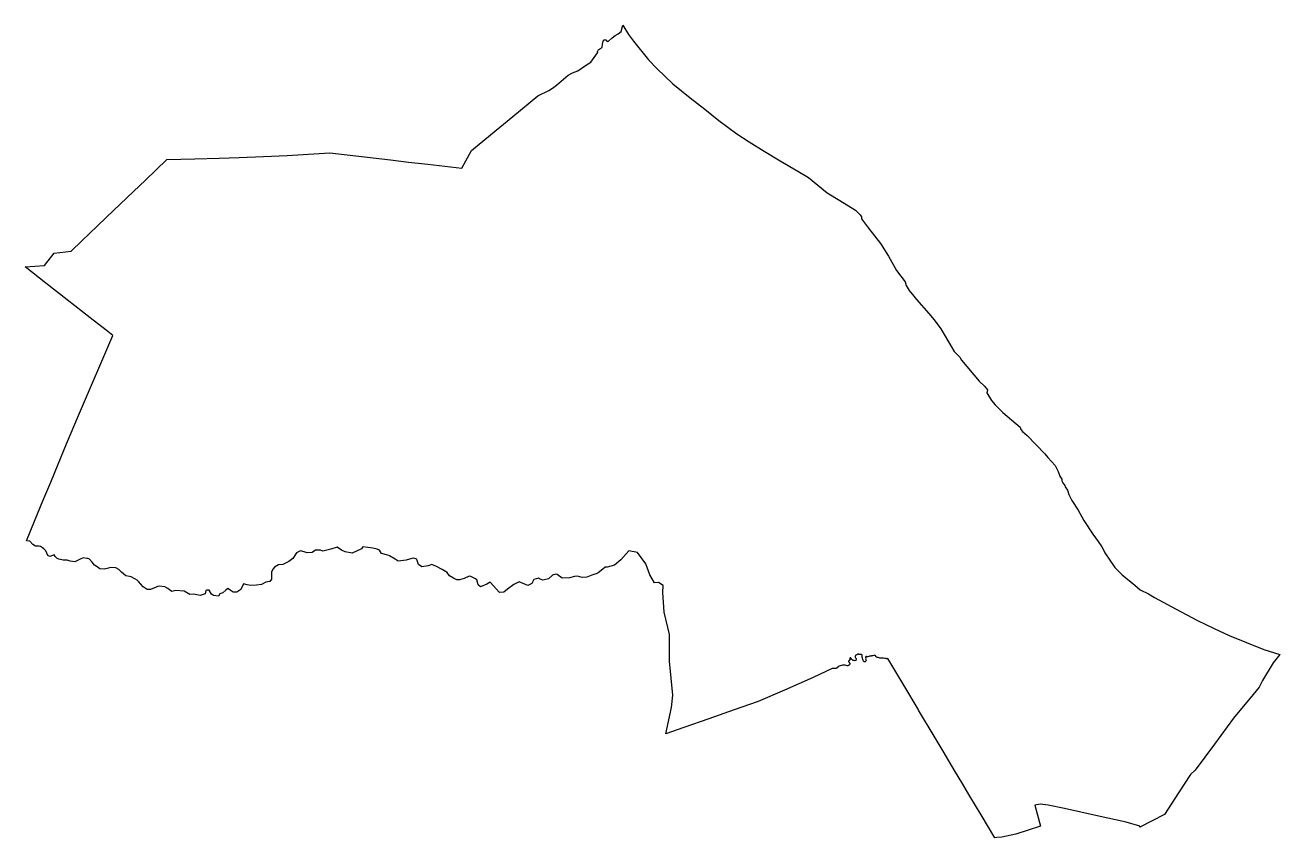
# Model space of a CAD drawing. Header units: inches. Extents: x 351006 to 367788, y 4520114 to 4530986.
import ezdxf

# ---------------------------------------------------------------- set-up
doc = ezdxf.new("R2010")
doc.units = ezdxf.units.IN
doc.header["$MEASUREMENT"] = 0
doc.layers.add('VAHID_POLIGON', color=7, linetype='Continuous')

msp = doc.modelspace()

# ---------------------------------------------------------------- linework, layer by layer
at = {"layer": 'VAHID_POLIGON'}
msp.add_lwpolyline([(363977, 4520114), (363794, 4520421), (363643, 4520674), (363534, 4520857), (363451, 4520995), (363360, 4521147), (363286, 4521272), (363165, 4521473), (362956, 4521823), (362950, 4521835), (362759, 4522155), (362543, 4522515), (362534, 4522508), (362529, 4522509), (362522, 4522512), (362513, 4522512), (362503, 4522515), (362488, 4522516), (362467, 4522519), (362453, 4522520), (362439, 4522520), (362427, 4522523), (362415, 4522526), (362402, 4522528), (362395, 4522530), (362390, 4522536), (362385, 4522542), (362382, 4522550), (362375, 4522555), (362367, 4522556), (362355, 4522554), (362345, 4522551), (362339, 4522548), (362332, 4522551), (362328, 4522549), (362324, 4522545), (362316, 4522546), (362299, 4522544), (362288, 4522539), (362277, 4522535), (362268, 4522537), (362261, 4522541), (362253, 4522542), (362248, 4522541), (362245, 4522534), (362248, 4522521), (362246, 4522511), (362250, 4522498), (362253, 4522487), (362251, 4522477), (362242, 4522469), (362234, 4522468), (362225, 4522471), (362213, 4522488), (362203, 4522531), (362203, 4522548), (362199, 4522561), (362193, 4522568), (362178, 4522567), (362169, 4522565), (362162, 4522566), (362157, 4522569), (362148, 4522574), (362140, 4522570), (362131, 4522563), (362124, 4522562), (362118, 4522559), (362114, 4522552), (362106, 4522541), (362106, 4522531), (362110, 4522523), (362117, 4522519), (362120, 4522514), (362121, 4522502), (362123, 4522496), (362120, 4522490), (362114, 4522486), (362107, 4522483), (362096, 4522485), (362081, 4522489), (362070, 4522495), (362063, 4522501), (362055, 4522506), (362052, 4522514), (362048, 4522521), (362042, 4522522), (362038, 4522519), (362035, 4522510), (362034, 4522499), (362028, 4522487), (362019, 4522480), (362020, 4522474), (362025, 4522465), (362027, 4522456), (362034, 4522449), (362035, 4522443), (362031, 4522429), (362018, 4522418), (362011, 4522417), (362000, 4522417), (361987, 4522421), (361974, 4522424), (361958, 4522426), (361939, 4522426), (361925, 4522421), (361908, 4522417), (361882, 4522406), (361865, 4522387), (361854, 4522381), (361834, 4522382), (361812, 4522381), (361798, 4522378), (361545, 4522259), (361163, 4522092), (360812, 4521939), (360491, 4521826), (360151, 4521707), (359818, 4521591), (359575, 4521505), (359650, 4521857), (359668, 4522022), (359626, 4522478), (359624, 4522834), (359554, 4523134), (359533, 4523398), (359538, 4523491), (359476, 4523532), (359423, 4523527), (359360, 4523634), (359306, 4523778), (359195, 4523931), (359082, 4523955), (358972, 4523832), (358891, 4523760), (358789, 4523737), (358765, 4523735), (358732, 4523707), (358672, 4523658), (358644, 4523645), (358628, 4523640), (358586, 4523626), (358520, 4523600), (358455, 4523599), (358396, 4523614), (358352, 4523612), (358289, 4523592), (358188, 4523586), (358124, 4523636), (358106, 4523642), (358059, 4523626), (358006, 4523581), (357932, 4523563), (357886, 4523578), (357872, 4523590), (357808, 4523571), (357784, 4523516), (357730, 4523492), (357613, 4523539), (357543, 4523503), (357460, 4523440), (357409, 4523402), (357349, 4523396), (357227, 4523534), (357182, 4523508), (357097, 4523471), (357065, 4523501), (357049, 4523567), (357032, 4523577), (356967, 4523610), (356945, 4523613), (356880, 4523583), (356814, 4523566), (356781, 4523568), (356737, 4523589), (356682, 4523620), (356652, 4523664), (356585, 4523703), (356510, 4523746), (356448, 4523772), (356397, 4523753), (356313, 4523738), (356267, 4523772), (356252, 4523823), (356244, 4523844), (356207, 4523856), (356178, 4523852), (356103, 4523831), (355994, 4523814), (355955, 4523840), (355878, 4523887), (355856, 4523894), (355773, 4523918), (355745, 4523963), (355716, 4523974), (355658, 4523988), (355525, 4524007), (355505, 4523981), (355382, 4523923), (355286, 4523941), (355238, 4523962), (355179, 4524004), (355097, 4523978), (354989, 4523950), (354955, 4523962), (354892, 4523961), (354844, 4523932), (354778, 4523929), (354740, 4523942), (354690, 4523952), (354638, 4523927), (354587, 4523849), (354535, 4523811), (354455, 4523770), (354394, 4523766), (354343, 4523737), (354326, 4523714), (354302, 4523675), (354301, 4523660), (354303, 4523574), (354281, 4523542), (354226, 4523536), (354170, 4523503), (354102, 4523494), (354026, 4523492), (353978, 4523501), (353929, 4523512), (353890, 4523436), (353836, 4523399), (353789, 4523402), (353750, 4523428), (353719, 4523450), (353689, 4523427), (353652, 4523390), (353609, 4523380), (353592, 4523349), (353527, 4523357), (353498, 4523374), (353470, 4523429), (353435, 4523428), (353422, 4523425), (353413, 4523379), (353348, 4523355), (353301, 4523365), (353258, 4523373), (353210, 4523371), (353135, 4523415), (353023, 4523424), (352967, 4523409), (352938, 4523430), (352914, 4523452), (352875, 4523471), (352800, 4523482), (352776, 4523478), (352760, 4523466), (352683, 4523436), (352640, 4523435), (352584, 4523473), (352523, 4523543), (352503, 4523560), (352472, 4523577), (352426, 4523604), (352403, 4523612), (352352, 4523621), (352297, 4523667), (352258, 4523706), (352220, 4523727), (352142, 4523729), (352121, 4523720), (352063, 4523709), (352007, 4523714), (351972, 4523741), (351933, 4523761), (351903, 4523802), (351867, 4523842), (351851, 4523853), (351834, 4523853), (351785, 4523859), (351742, 4523844), (351671, 4523807), (351607, 4523815), (351569, 4523827), (351517, 4523831), (351458, 4523843), (351430, 4523854), (351407, 4523878), (351394, 4523902), (351338, 4523878), (351311, 4523893), (351282, 4523953), (351257, 4523981), (351239, 4523995), (351213, 4524011), (351193, 4524015), (351144, 4524018), (351112, 4524040), (351069, 4524083), (351025, 4524089), (351133, 4524352), (351245, 4524622), (351349, 4524872), (351447, 4525112), (351559, 4525383), (351722, 4525763), (351869, 4526108), (352044, 4526520), (352179, 4526836), (352092, 4526903), (351878, 4527070), (351569, 4527312), (351284, 4527536), (351006, 4527753), (351265, 4527770), (351394, 4527936), (351623, 4527962), (351766, 4528101), (351970, 4528296), (352097, 4528418), (352280, 4528592), (352456, 4528760), (352616, 4528913), (352902, 4529186), (353276, 4529197), (353600, 4529207), (353871, 4529215), (354193, 4529228), (354511, 4529242), (354795, 4529259), (355080, 4529276), (355429, 4529236), (355895, 4529182), (356136, 4529154), (356392, 4529124), (356848, 4529071), (356976, 4529309), (357232, 4529520), (357528, 4529764), (357863, 4530041), (358009, 4530111), (358060, 4530144), (358112, 4530183), (358238, 4530290), (358268, 4530316), (358326, 4530346), (358398, 4530374), (358503, 4530444), (358574, 4530492), (358662, 4530613), (358667, 4530620), (358663, 4530630), (358664, 4530641), (358669, 4530651), (358679, 4530660), (358694, 4530670), (358724, 4530686), (358730, 4530729), (358736, 4530771), (358749, 4530788), (358775, 4530789), (358789, 4530768), (358807, 4530770), (358859, 4530814), (358899, 4530847), (358940, 4530871), (358978, 4530902), (358999, 4530986), (359077, 4530859), (359141, 4530771), (359345, 4530520), (359456, 4530404), (359670, 4530199), (359900, 4530015), (360098, 4529859), (360286, 4529710), (360523, 4529533), (360689, 4529423), (360889, 4529298), (361106, 4529170), (361342, 4529032), (361485, 4528947), (361732, 4528744), (361902, 4528640), (362114, 4528510), (362175, 4528449), (362190, 4528419), (362193, 4528393), (362285, 4528268), (362447, 4528063), (362555, 4527895), (362660, 4527705), (362777, 4527551), (362788, 4527504), (362831, 4527436), (362891, 4527361), (362928, 4527314), (363094, 4527128), (363164, 4527044), (363252, 4526922), (363401, 4526672), (363431, 4526619), (363506, 4526546), (363530, 4526504), (363766, 4526223), (363836, 4526154), (363877, 4526107), (363870, 4526067), (363932, 4525963), (363980, 4525907), (364080, 4525803), (364314, 4525609), (364325, 4525576), (364347, 4525548), (364407, 4525498), (364644, 4525251), (364685, 4525203), (364784, 4525094), (364823, 4525017), (364843, 4524952), (364872, 4524912), (364873, 4524890), (364886, 4524863), (364911, 4524826), (364915, 4524809), (364947, 4524763), (364967, 4524706), (365005, 4524625), (365090, 4524498), (365167, 4524361), (365284, 4524178), (365356, 4524077), (365406, 4524008), (365425, 4523975), (365446, 4523926), (365581, 4523731), (365602, 4523709), (365680, 4523631), (365849, 4523493), (365918, 4523434), (366031, 4523377), (366112, 4523330), (366402, 4523174), (366687, 4523021), (366910, 4522916), (367110, 4522822), (367342, 4522729), (367573, 4522636), (367788, 4522565), (367699, 4522454), (367555, 4522218), (367532, 4522174), (367509, 4522129), (367432, 4522032), (367168, 4521714), (366913, 4521368), (366654, 4521018), (366593, 4520961), (366432, 4520715), (366243, 4520428), (365915, 4520259), (365913, 4520270), (365732, 4520326), (365343, 4520411), (364905, 4520506), (364689, 4520553), (364583, 4520566), (364509, 4520550), (364585, 4520270), (364257, 4520163), (364067, 4520123), (364000, 4520120), (363977, 4520114)], dxfattribs=at)

doc.saveas('drawing.dxf')
